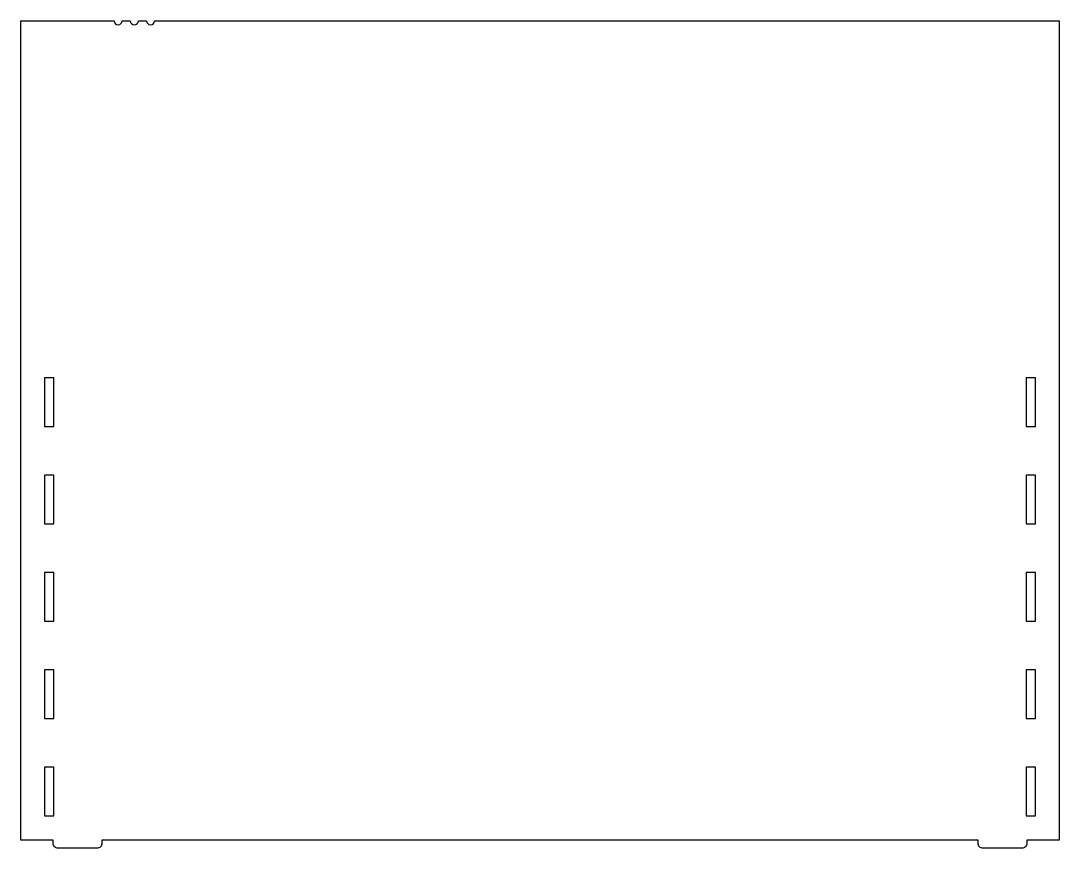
# Model space of a CAD drawing. Header units: millimetres. Extents: x -1365 to -725, y 0 to 510.
import ezdxf

# ---------------------------------------------------------------- set-up
doc = ezdxf.new("R2010")
doc.units = ezdxf.units.MM
doc.layers.get('0').update_dxf_attribs({"linetype": 'CONTINUOUS'})

msp = doc.modelspace()

# ---------------------------------------------------------------- linework, layer by layer
msp.add_lwpolyline([(-1315, 3, -0.414214), (-1318, 0), (-1342, 0, -0.414214), (-1345, 3), (-1345, 5), (-1365, 5), (-1365, 510), (-1307.5, 510, 1), (-1302.5, 510), (-1297.5, 510, 1), (-1292.5, 510), (-1287.5, 510, 1), (-1282.5, 510), (-725, 510), (-725, 5), (-745, 5), (-745, 3, -0.414214), (-748, 0), (-772, 0, -0.414214), (-775, 3), (-775, 5), (-1315, 5)], format="xyb", close=True)
for points in [[(-1344.55, 290), (-1350.45, 290), (-1350.45, 260), (-1344.55, 260)], [(-739.55, 290), (-745.45, 290), (-745.45, 260), (-739.55, 260)], [(-1350.45, 200), (-1344.55, 200), (-1344.55, 230), (-1350.45, 230)], [(-745.45, 200), (-739.55, 200), (-739.55, 230), (-745.45, 230)], [(-1350.45, 140), (-1344.55, 140), (-1344.55, 170), (-1350.45, 170)], [(-745.45, 140), (-739.55, 140), (-739.55, 170), (-745.45, 170)], [(-1350.45, 80), (-1344.55, 80), (-1344.55, 110), (-1350.45, 110)], [(-745.45, 80), (-739.55, 80), (-739.55, 110), (-745.45, 110)], [(-1350.45, 20), (-1344.55, 20), (-1344.55, 50), (-1350.45, 50)], [(-745.45, 20), (-739.55, 20), (-739.55, 50), (-745.45, 50)]]:
    msp.add_lwpolyline(points, close=True)

doc.saveas('drawing.dxf')
